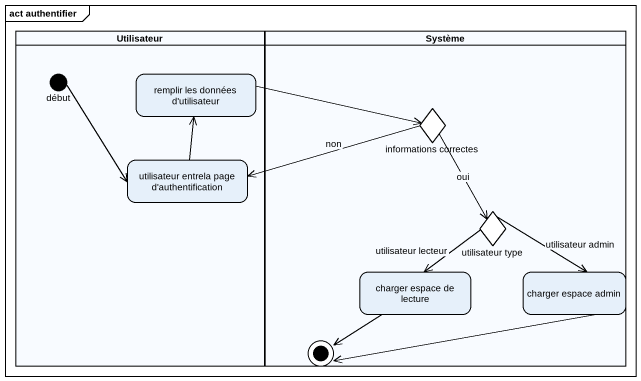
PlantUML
@startuml
mainframe act authentifier
hide empty description
state Utilisateur <<partition>> {
  state début <<start>>
  state "remplir les données d'utilisateur" as remplir_les_données_d
  state "utilisateur entrela page d'authentification" as utilisateur_entrela_page_d
}
state Système <<partition>> {
  state "informations correctes" as informations_correctes <<choice>>
  state "utilisateur type" as utilisateur_type <<choice>>
  state "charger espace de lecture" as charger_espace_de_lecture
  state "charger espace admin" as charger_espace_admin
  charger_espace_de_lecture --> [*]
  charger_espace_admin -left-> [*]
}
début --> utilisateur_entrela_page_d
remplir_les_données_d -right-> informations_correctes
informations_correctes -left-> utilisateur_entrela_page_d : non
informations_correctes --> utilisateur_type : oui
utilisateur_entrela_page_d -up-> remplir_les_données_d
utilisateur_type --> charger_espace_de_lecture : utilisateur lecteur
utilisateur_type --> charger_espace_admin : utilisateur admin
@enduml
